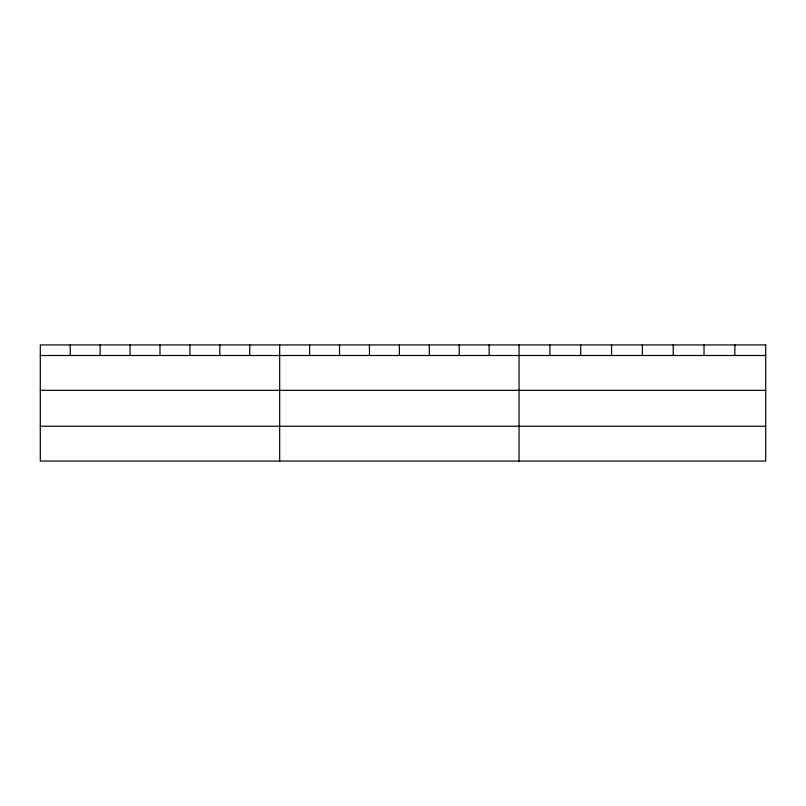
<?xml version="1.0" encoding="UTF-8"?>
<svg xmlns="http://www.w3.org/2000/svg" width="806" height="806" viewBox="0 0 806 806"><rect width="100%" height="100%" fill="white"/><g stroke="black" fill="none" stroke-linecap="round" stroke-linejoin="round"><path stroke-width="1.21" d="M40.3 355.506L765.7 355.506M40.3 390.346L765.7 390.346M40.3 426.233L765.7 426.233M734.87 344.938L734.87 355.506M704.041 344.938L704.041 355.506M673.212 344.938L673.212 355.506M642.382 344.938L642.382 355.506M611.553 344.938L611.553 355.506M580.723 344.938L580.723 355.506M549.894 344.938L549.894 355.506M519.064 344.938L519.064 461.062M489.141 344.938L489.141 355.506M459.219 344.938L459.219 355.506M429.296 344.938L429.296 355.506M399.373 344.938L399.373 355.506M369.45 344.938L369.45 355.506M339.528 344.938L339.528 355.506M309.605 344.938L309.605 355.506M279.682 344.938L279.682 461.062M249.759 344.938L249.759 355.506M219.837 344.938L219.837 355.506M189.914 344.938L189.914 355.506M159.991 344.938L159.991 355.506M130.068 344.938L130.068 355.506M100.146 344.938L100.146 355.506M70.223 344.938L70.223 355.506M765.7 344.938L40.3 344.938L40.3 461.062L765.7 461.062L765.7 344.938"/></g></svg>
